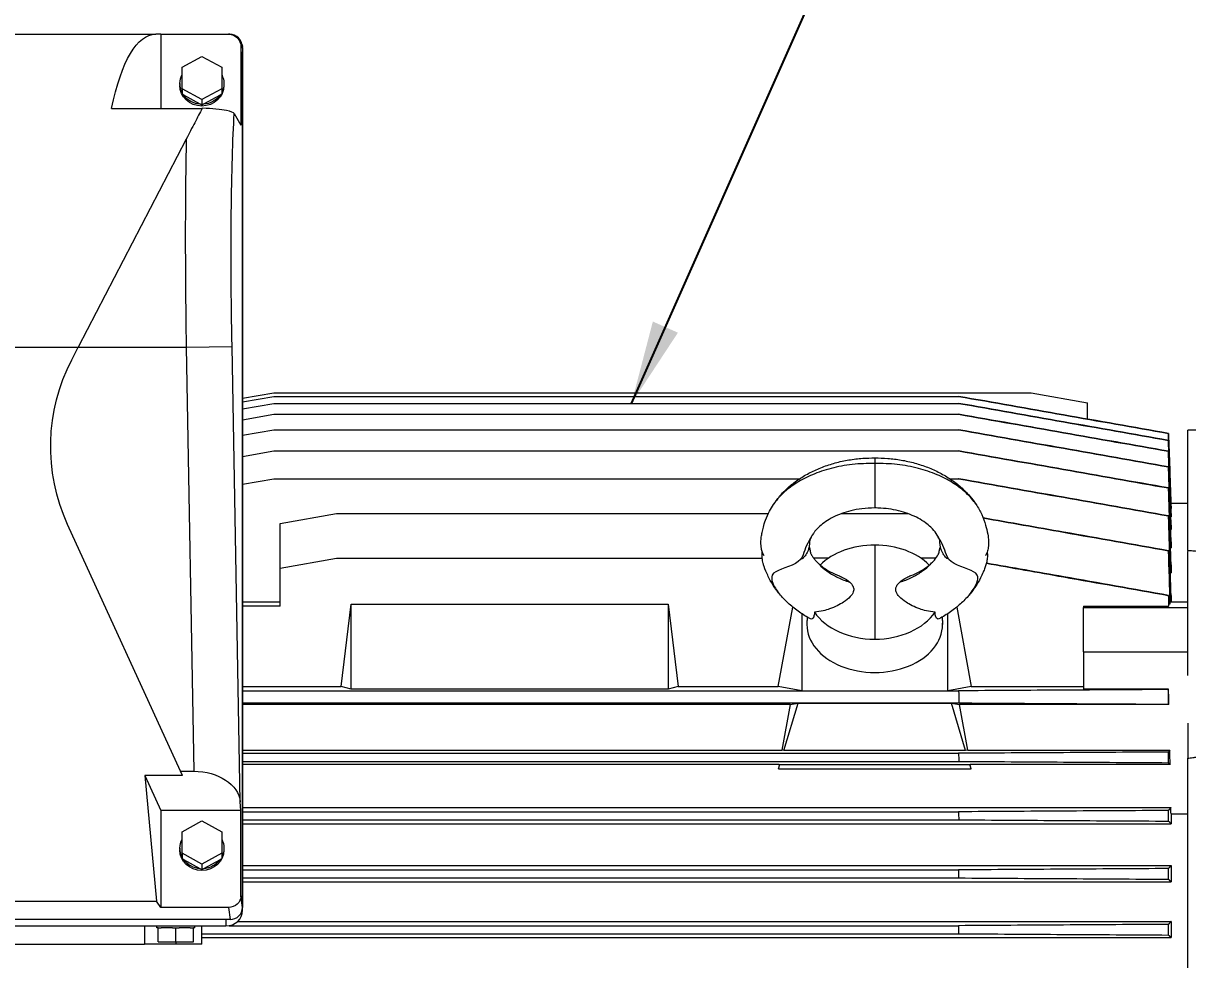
# Model space of a CAD drawing. Header units: millimetres. Extents: x -2122 to 22797, y 3569 to 89276.
# Drawn here: x 11099 to 11657, y 17788 to 18237 of the extents above; entities that cross this region are included whole.
import ezdxf

# ---------------------------------------------------------------- set-up
doc = ezdxf.new("R2010")
doc.units = ezdxf.units.MM
doc.header["$LTSCALE"] = 20
doc.layers.add('IA-DIM', color=7, linetype='Continuous')
doc.layers.add('IA-TEXT', color=2, linetype='Continuous')
doc.layers.add('IA-TRAZ', color=8, linetype='Continuous', lineweight=5)
doc.styles.add('ING-AMB', font='romans.shx', dxfattribs={"width": 0.75, "oblique": 15})
doc.dimstyles.new('ING-AMB 16', dxfattribs={"dimscale": 16, "dimtxt": 3, "dimasz": 2.5, "dimexe": 1, "dimexo": 1, "dimgap": 1, "dimtad": 1, "dimdec": 0, "dimzin": 0, "dimdsep": 46, "dimtxsty": 'ING-AMB', "dimcen": 0.1, "dimclrd": 7, "dimclre": 7, "dimclrt": 2, "dimadec": 0, "dimazin": 0, "dimtfac": 1, "dimtdec": 0, "dimtmove": 0, "dimatfit": 0, "dimfxl": 1.25, "dimtfill": 1, "dimtolj": 1, "dimtzin": 0, "dimarcsym": 1})
doc.dimstyles.new('ING-AMB 20', dxfattribs={"dimscale": 20, "dimtxt": 3, "dimasz": 2.5, "dimexe": 1, "dimexo": 1, "dimgap": 1, "dimtad": 1, "dimdec": 0, "dimzin": 0, "dimdsep": 46, "dimtxsty": 'ING-AMB', "dimcen": 0.1, "dimclrd": 7, "dimclre": 7, "dimclrt": 2, "dimadec": 0, "dimazin": 0, "dimtfac": 1, "dimtdec": 0, "dimtmove": 0, "dimatfit": 0, "dimfxl": 1.25, "dimtolj": 1, "dimtzin": 0, "dimarcsym": 1})

# ---------------------------------------------------------------- blocks, each defined once
blk = doc.blocks.new('*D148')
at = {"layer": 'Defpoints', "color": 0, "transparency": 16777216}
for p in [(11939.02, 18936.98), (8790.96, 17983.38), (11939.02, 17945.02)]:
    blk.add_point(p, dxfattribs=at)
at = {"layer": 'IA-DIM', "color": 7, "lineweight": -2, "transparency": 16777216}
for p, q in [((8790.96, 18003.38), (8790.96, 18956.98)), ((11939.02, 17965.02), (11939.02, 18956.98)), ((8840.96, 18936.98), (11889.02, 18936.98))]:
    blk.add_line(p, q, dxfattribs=at)
at = {"layer": 'IA-DIM', "color": 7, "transparency": 16777216}
for points in [[(8840.96, 18945.31), (8840.96, 18928.65), (8790.96, 18936.98)], [(11889.02, 18945.31), (11889.02, 18928.65), (11939.02, 18936.98)]]:
    blk.add_solid(points, dxfattribs=at)
at = {"layer": 'IA-DIM', "color": 2, "transparency": 16777216, "insert": (10364.99, 18986.98), "char_height": 60, "attachment_point": 5, "style": 'ING-AMB'}
blk.add_mtext('\\A1;3148', dxfattribs=at)
blk = doc.blocks.new('A$C3179e9da')
at = {"color": 0, "linetype": 'Continuous', "lineweight": 0}
for p, q in [((-283.06, -31437.37), (-283.06, -31822.73)), ((-1093.06, -31733.55), (-783.06, -31733.55)), ((-783.06, -31742.31), (-783.06, -31733.55)), ((-768.06, -31733.55), (-783.06, -31733.55)), ((-755.56, -31733.55), (-768.06, -31733.55)), ((-768.06, -31734.65), (-768.06, -31733.55)), ((-755.56, -31733.55), (-755.56, -31742.31)), ((-776.56, -31734.65), (-768.06, -31734.65)), ((-776.56, -31734.65), (-776.56, -31741.35)), ((-768.06, -31734.65), (-768.06, -31741.35)), ((-768.06, -31734.65), (-759.56, -31734.65)), ((-759.56, -31734.65), (-759.56, -31741.35)), ((-755.56, -31736.71), (-291.06, -31736.71)), ((-755.56, -31738.59), (-392.86, -31738.59)), ((-291.06, -31744.43), (-291.06, -31736.71)), ((-1132.06, -31742.31), (-744.06, -31742.31)), ((-776.56, -31741.35), (-777.11, -31741.35)), ((-777.11, -31741.35), (-777.11, -31742.31)), ((-776.56, -31741.35), (-775, -31741.35)), ((-769.62, -31741.35), (-775, -31741.35)), ((-769.62, -31741.35), (-768.06, -31741.35)), ((-768.06, -31741.35), (-766.5, -31741.35)), ((-761.12, -31741.35), (-766.5, -31741.35)), ((-761.12, -31741.35), (-759.56, -31741.35)), ((-759.01, -31741.35), (-759.56, -31741.35)), ((-759.01, -31741.35), (-759.01, -31742.31)), ((-744.06, -31745.48), (-744.06, -31742.31)), ((-742.55, -31742.45), (-392.91, -31742.45)), ((-738.5, -31744.43), (-291.06, -31744.43)), ((-742.06, -31745.48), (-1134.05, -31745.48)), ((-742.82, -31751.15), (-742.06, -31745.48)), ((-736.06, -31749.83), (-736.06, -31753.25)), ((-1098.77, -31754.13), (-777.34, -31754.13)), ((-782.87, -31814.4), (-777.34, -31754.13)), ((-775.31, -31751.15), (-777.34, -31754.13)), ((-742.82, -31751.15), (-775.31, -31751.15)), ((-775.31, -31797.64), (-775.31, -31751.15)), ((-736.07, -31751.11), (-736.83, -31756.78)), ((-736.07, -31752.81), (-736.07, -31751.11)), ((-736.07, -32161.35), (-736.07, -31752.81)), ((-736.06, -31753.25), (-736.06, -32160.9)), ((-736.83, -31756.78), (-736.83, -31797.64)), ((-736.06, -31763.43), (-291.06, -31763.43)), ((-736.06, -31765.33), (-392.85, -31765.33)), ((-291.06, -31771.24), (-291.06, -31763.43)), ((-755.56, -31772.01), (-765.06, -31777.17)), ((-756.34, -31769.77), (-764.28, -31774.08)), ((-755.56, -31769.34), (-756.34, -31769.77)), ((-755.56, -31769.34), (-755.56, -31768.88)), ((-754.78, -31769.77), (-755.56, -31769.34)), ((-755.56, -31772.01), (-755.56, -31769.34)), ((-746.06, -31777.17), (-755.56, -31772.01)), ((-746.84, -31774.08), (-754.78, -31769.77)), ((-736.06, -31769.2), (-392.9, -31769.2)), ((-736.06, -31771.24), (-291.06, -31771.24)), ((-764.28, -31774.08), (-765.06, -31774.5)), ((-765.06, -31777.17), (-765.06, -31774.5)), ((-765.06, -31777.17), (-765.06, -31787.47)), ((-746.06, -31774.5), (-746.84, -31774.08)), ((-746.06, -31777.17), (-746.06, -31774.5)), ((-746.06, -31787.47), (-746.06, -31777.17)), ((-766.11, -31779.65), (-766.11, -31778.8)), ((-745.01, -31779.65), (-745.01, -31778.8)), ((-765.06, -31787.47), (-755.56, -31792.63)), ((-755.56, -31792.63), (-746.06, -31787.47)), ((-736.06, -31791.24), (-291.06, -31791.24)), ((-736.06, -31793.19), (-392.82, -31793.19)), ((-291.06, -31796.14), (-291.06, -31791.24)), ((-782.87, -31814.4), (-775.31, -31797.64)), ((-736.83, -31797.64), (-775.31, -31797.64)), ((-736.83, -31797.64), (-737.2, -31801.85)), ((-736.06, -31797.05), (-392.89, -31797.05)), ((-736.06, -31799.12), (-291.11, -31799.12)), ((-291.06, -31796.14), (-283.06, -31796.14)), ((-737.2, -31801.85), (-741.12, -32020.13)), ((-765.77, -31816.5), (-819.9, -31934.79)), ((-764.81, -31814.4), (-782.87, -31814.4)), ((-764.81, -31814.4), (-765.77, -31816.5)), ((-765.77, -31816.5), (-759.44, -31816.5)), ((-763.09, -32019.74), (-759.44, -31816.5)), ((-478.86, -31819.7), (-736.06, -31819.7)), ((-736.06, -31821.21), (-392.8, -31821.21)), ((-478.86, -31819.7), (-479.24, -31817.61)), ((-479.24, -31817.61), (-386.87, -31817.61)), ((-479.24, -31817.61), (-478.6, -31819.75)), ((-478.86, -31819.7), (-478.6, -31819.75)), ((-478.6, -31819.75), (-387.51, -31819.75)), ((-386.87, -31817.61), (-387.51, -31819.75)), ((-387.51, -31819.75), (-387.26, -31819.7)), ((-386.87, -31817.61), (-387.26, -31819.7)), ((-291.49, -31819.7), (-387.26, -31819.7)), ((-736.06, -31825.07), (-392.87, -31825.07)), ((-736.06, -31826.58), (-477.6, -31826.58)), ((-476.62, -31826.39), (-477.6, -31826.58)), ((-473.6, -31848.45), (-477.6, -31826.58)), ((-389.5, -31826.39), (-476.62, -31826.39)), ((-476.62, -31826.39), (-469.83, -31849.12)), ((-389.5, -31826.39), (-396.29, -31849.12)), ((-388.51, -31826.58), (-392.51, -31848.45)), ((-388.51, -31826.58), (-389.5, -31826.39)), ((-388.51, -31826.58), (-291.62, -31826.58)), ((-473.6, -31848.45), (-736.06, -31848.45)), ((-736.06, -31849.24), (-392.74, -31849.24)), ((-473.6, -31848.45), (-469.83, -31849.12)), ((-469.83, -31849.12), (-396.29, -31849.12)), ((-396.29, -31849.12), (-392.51, -31848.45)), ((-292.07, -31848.45), (-392.51, -31848.45)), ((-736.06, -31855.03), (-468.06, -31855.03)), ((-684.06, -31855.8), (-688.8, -31857.18)), ((-532.06, -31855.8), (-684.06, -31855.8)), ((-684.06, -31855.8), (-684.06, -31896.58)), ((-527.32, -31857.18), (-532.06, -31855.8)), ((-532.06, -31896.58), (-532.06, -31855.8)), ((-468.06, -31855.03), (-479.28, -31857.18)), ((-468.06, -31855.03), (-398.06, -31855.03)), ((-468.06, -31892.02), (-468.06, -31855.03)), ((-386.83, -31857.18), (-398.06, -31855.03)), ((-398.06, -31855.03), (-392.87, -31855.03)), ((-398.06, -31855.03), (-398.06, -31892.02)), ((-292.23, -31855.84), (-333.06, -31855.84)), ((-333.06, -31873.78), (-333.06, -31855.84)), ((-736.06, -31857.18), (-688.8, -31857.18)), ((-688.8, -31857.18), (-684.06, -31896.58)), ((-532.06, -31896.58), (-527.32, -31857.18)), ((-527.32, -31857.18), (-479.28, -31857.18)), ((-479.28, -31857.18), (-472.34, -31895.14)), ((-393.78, -31895.14), (-386.83, -31857.18)), ((-386.83, -31857.18), (-333.06, -31857.18)), ((-283.06, -31862.34), (-283.06, -31921.82)), ((-333.06, -31873.78), (-283.06, -31873.78)), ((-333.06, -31873.78), (-333.06, -31894.99)), ((-433.06, -31924.93), (-433.06, -31879.78)), ((-465.43, -31890.4), (-465.56, -31886.8)), ((-465.44, -31890.41), (-465.55, -31887.4)), ((-400.69, -31890.4), (-400.56, -31886.8)), ((-400.68, -31890.41), (-400.57, -31887.4)), ((-333.06, -31894.99), (-283.06, -31894.99)), ((-333.06, -31895.62), (-333.06, -31894.99)), ((-718.06, -31895.62), (-736.06, -31895.62)), ((-718.06, -31897.6), (-736.06, -31897.6)), ((-718.06, -31895.62), (-718.06, -31913.8)), ((-684.06, -31896.58), (-532.06, -31896.58)), ((-333.06, -31895.62), (-292.23, -31895.62)), ((-291.62, -31896.64), (-292.09, -31896.64)), ((-291.11, -31897.6), (-291.51, -31897.6)), ((-291.06, -31897.71), (-283.06, -31897.71)), ((-291.06, -31900.69), (-291.06, -31897.71)), ((-291.4, -31911.64), (-291.06, -31911.64)), ((-291.06, -31915.42), (-291.06, -31911.64)), ((-718.06, -31913.8), (-691.06, -31918.56)), ((-718.06, -31913.8), (-718.06, -31935.21)), ((-691.06, -31918.56), (-487.01, -31918.56)), ((-455.28, -31918.56), (-462.3, -31918.56)), ((-403.81, -31918.56), (-410.84, -31918.56)), ((-283.06, -31922.24), (-283.06, -31980.05)), ((-291.32, -31923.55), (-291.06, -31923.55)), ((-291.06, -31926.44), (-291.06, -31923.55)), ((-291.25, -31932.32), (-291.06, -31932.32)), ((-291.06, -31934.46), (-291.06, -31932.32)), ((-718.06, -31935.21), (-691.06, -31939.97)), ((-691.06, -31939.97), (-484.12, -31939.97)), ((-448.98, -31939.97), (-417.14, -31939.97)), ((-291.2, -31938.48), (-291.06, -31938.48)), ((-291.06, -31939.96), (-291.06, -31938.48)), ((-291.15, -31942.51), (-291.06, -31942.51)), ((-291.12, -31945.05), (-283.06, -31945.05)), ((-291.06, -31943.39), (-291.06, -31942.51)), ((-736.06, -31954.03), (-721.06, -31956.68)), ((-721.06, -31956.68), (-469.1, -31956.68)), ((-397.02, -31956.68), (-392.89, -31956.68)), ((-736.06, -31967.39), (-721.06, -31970.03)), ((-721.06, -31970.03), (-392.9, -31970.03)), ((-736.06, -31977.52), (-721.06, -31980.16)), ((-721.06, -31980.16), (-392.91, -31980.16)), ((-273.06, -31980.05), (-283.06, -31980.05)), ((-736.06, -31984.98), (-721.06, -31987.62)), ((-736.06, -31990.19), (-721.06, -31992.84)), ((-721.06, -31987.62), (-392.91, -31987.62)), ((-331.06, -31985.28), (-331.06, -31993.14)), ((-736.06, -31993.54), (-721.06, -31996.18)), ((-736.06, -31995.26), (-721.06, -31997.91)), ((-721.06, -31992.84), (-392.91, -31992.84)), ((-358.06, -31997.91), (-331.06, -31993.14)), ((-721.06, -31996.18), (-392.91, -31996.18)), ((-721.06, -31997.91), (-358.06, -31997.91)), ((-817.95, -32013.68), (-814.81, -32019.74)), ((-852.86, -32019.74), (-814.81, -32019.74)), ((-763.06, -32119.52), (-814.81, -32019.74)), ((-814.81, -32019.74), (-763.09, -32019.74)), ((-763.09, -32019.74), (-741.12, -32020.13)), ((-740.05, -32131.71), (-736.83, -32126.18)), ((-736.83, -32163.85), (-736.83, -32126.18)), ((-755.5, -32134.1), (-798.84, -32134.1)), ((-775.31, -32169.74), (-775.31, -32134.1)), ((-755.56, -32135.82), (-755.56, -32135.36)), ((-755.56, -32138.49), (-765.06, -32143.65)), ((-764.28, -32140.56), (-765.06, -32140.98)), ((-765.06, -32143.65), (-765.06, -32140.98)), ((-756.34, -32136.25), (-764.28, -32140.56)), ((-755.56, -32135.82), (-756.34, -32136.25)), ((-754.78, -32136.25), (-755.56, -32135.82)), ((-755.56, -32138.49), (-755.56, -32135.82)), ((-746.06, -32143.65), (-755.56, -32138.49)), ((-746.84, -32140.56), (-754.78, -32136.25)), ((-746.06, -32140.98), (-746.84, -32140.56)), ((-746.06, -32143.65), (-746.06, -32140.98)), ((-766.11, -32146.13), (-766.11, -32145.28)), ((-765.06, -32143.65), (-765.06, -32153.95)), ((-746.06, -32153.95), (-746.06, -32143.65)), ((-745.01, -32146.13), (-745.01, -32145.28)), ((-765.06, -32153.95), (-755.56, -32159.11)), ((-755.56, -32159.11), (-746.06, -32153.95)), ((-736.21, -32163.85), (-736.07, -32163.05)), ((-736.07, -32163.05), (-736.07, -32161.35)), ((-736.83, -32163.85), (-736.21, -32163.85)), ((-736.29, -32164.79), (-736.15, -32163.93)), ((-1098.45, -32169.74), (-777.66, -32169.74)), ((-775.31, -32169.74), (-777.66, -32169.74)), ((-775.31, -32169.74), (-742.73, -32169.74)), ((-742.15, -32169.74), (-742.73, -32169.74))]:
    blk.add_line(p, q, dxfattribs=at)
blk.add_arc((-738.06, -31972.24), 90, 155.4127, 207.4127, dxfattribs=at)
at = {"color": 0, "linetype": 'Continuous', "lineweight": 0, "extrusion": (0, 0, -1)}
for centre, major_axis, ratio, start_param, end_param in [((-744.06, -31749.83), (8, 0), 0.939693, -1.570796, 0), ((-742.08, -31751.13), (6.01, 0.13), 0.939636, -1.547395, 0.020662), ((-744.06, -31753.25), (8, 0), 0.939693, -0.059517, 0), ((-433.06, -31886.8), (-32.5, 0), 0.707107, 0, 3.141593), ((-433.06, -31902.36), (31.92, 0), 0.707107, -2.703738, -1.570796), ((-433.06, -31902.36), (31.92, 0), 0.707107, -1.570796, -0.437855), ((-433.06, -31886.8), (-32.5, 0), 0.707107, -0.026189, 0), ((-433.06, -31886.8), (32.5, 0), 0.707107, 0, 0.026189), ((-433.06, -31902.36), (-31.92, 0), 0.707107, -1.570796, -0.61164), ((-433.06, -31902.36), (-31.92, 0), 0.707107, -2.52994, -1.570796), ((-9776.23, -29297.05), (9484, -2681.41), 0.00002, -0.003967, -0.00345), ((-742.08, -32163.04), (-6.01, 0.09), 0.938952, -3.155199, -2.997419), ((-744.06, -32160.9), (8, 0), 0.939693, 0, 0.059517), ((-742.2, -32163.74), (-3.88, 4.6), 0.99213, -3.99693, -2.444035)]:
    blk.add_ellipse(centre, major_axis=major_axis, ratio=ratio, start_param=start_param, end_param=end_param, dxfattribs=at)
at = {"color": 0, "linetype": 'Continuous', "lineweight": 0}
for centre, major_axis, ratio, start_param, end_param in [((-742.84, -31756.8), (6.01, 0.13), 0.939636, -0.020662, 1.547395), ((-755.56, -31778.8), (-10.55, 0), 0.939693, -1.570796, 0), ((-755.56, -31779.65), (-10.55, 0), 0.939693, -1.497136, -0.597259), ((-755.56, -31778.8), (10.55, 0), 0.939693, 0, 1.570796), ((-755.56, -31779.65), (-10.55, 0), 0.939693, -2.544333, -1.644457), ((-755.56, -31779.65), (-10.55, 0), 0.939693, -0.449938, 0.449938), ((-755.56, -31779.65), (10.55, 0), 0.939693, -0.449938, 0.449938), ((-759.17, -31801.09), (-22, -0.38), 0.699879, -4.736989, -3.215392), ((-734.67, -32020.13), (2.35, 131), 0.049231, 1.571681, 2.590916), ((-763.92, -32019.74), (14.66, 149.96), 0.249553, -3.820984, -3.117194), ((-755.56, -32145.28), (-10.55, 0), 0.939693, -1.570796, 0), ((-755.56, -32145.28), (10.55, 0), 0.939693, 0, 1.570796), ((-755.56, -32146.13), (-10.55, 0), 0.939693, -1.497136, -0.597259), ((-755.56, -32146.13), (-10.55, 0), 0.939693, -2.544333, -1.644457), ((-755.56, -32146.13), (-10.55, 0), 0.939693, -0.449938, 0.449938), ((-755.56, -32146.13), (10.55, 0), 0.939693, -0.449938, 0.449938), ((-742.84, -32163.74), (4.44, -4.12), 0.982206, -0.814674, 0.738221)]:
    blk.add_ellipse(centre, major_axis=major_axis, ratio=ratio, start_param=start_param, end_param=end_param, dxfattribs=at)
for points in [[(-392.91, -31742.45), (-392.89, -31741.16), (-392.88, -31739.87), (-392.86, -31738.59)], [(-292.26, -31737.97), (-292.28, -31739.67), (-292.3, -31741.37), (-292.32, -31743.07)], [(-392.9, -31769.2), (-392.88, -31767.91), (-392.86, -31766.62), (-392.85, -31765.33)], [(-292.25, -31764.71), (-292.28, -31766.41), (-292.3, -31768.11), (-292.32, -31769.82)], [(-392.89, -31797.05), (-392.87, -31795.77), (-392.84, -31794.48), (-392.82, -31793.19)], [(-292.25, -31792.57), (-292.27, -31794.27), (-292.3, -31795.97), (-292.33, -31797.67)], [(-291.06, -31796.14), (-291.08, -31797.13), (-291.09, -31798.12), (-291.11, -31799.12)], [(-392.87, -31825.07), (-392.85, -31823.78), (-392.82, -31822.49), (-392.8, -31821.21)], [(-292.24, -31820.59), (-292.27, -31822.28), (-292.3, -31823.98), (-292.34, -31825.69)], [(-292.24, -31820.59), (-291.99, -31820.29), (-291.74, -31820), (-291.49, -31819.7)], [(-291.49, -31819.7), (-291.53, -31821.99), (-291.58, -31824.29), (-291.62, -31826.58)], [(-291.62, -31826.58), (-291.86, -31826.28), (-292.1, -31825.99), (-292.34, -31825.69)], [(-392.87, -31855.03), (-392.82, -31853.1), (-392.78, -31851.17), (-392.74, -31849.24)], [(-292.07, -31848.45), (-292.12, -31850.91), (-292.18, -31853.37), (-292.23, -31855.84)], [(-292.21, -31848.62), (-292.16, -31848.56), (-292.12, -31848.51), (-292.07, -31848.45)], [(-292.23, -31855.84), (-292.28, -31855.78), (-292.32, -31855.72), (-292.36, -31855.66)], [(-292.36, -31900.76), (-292.32, -31899.05), (-292.28, -31897.33), (-292.23, -31895.62)], [(-292.34, -31922.18), (-292.1, -31913.67), (-291.86, -31905.16), (-291.62, -31896.64)], [(-291.49, -31896.88), (-291.74, -31905.32), (-291.99, -31913.77), (-292.24, -31922.21)], [(-292.23, -31895.62), (-292.18, -31895.71), (-292.12, -31895.79), (-292.07, -31895.88)], [(-292.07, -31895.88), (-292.12, -31897.52), (-292.16, -31899.16), (-292.21, -31900.79)], [(-291.62, -31896.64), (-291.58, -31896.72), (-291.53, -31896.8), (-291.49, -31896.88)], [(-291.11, -31897.6), (-291.09, -31897.64), (-291.08, -31897.67), (-291.06, -31897.71)], [(-292.34, -31922.18), (-292.3, -31922.19), (-292.27, -31922.2), (-292.24, -31922.21)], [(-283.06, -31922.24), (-283.06, -31922.17), (-283.06, -31922.1), (-283.06, -31922.03)], [(-291.06, -31934.46), (-291.46, -31946.26), (-291.86, -31958.07), (-292.27, -31969.88)], [(-292.33, -31938.9), (-292.3, -31938.91), (-292.27, -31938.91), (-292.25, -31938.92)], [(-291.06, -31939.96), (-291.46, -31951.67), (-291.87, -31963.38), (-292.27, -31975.1)], [(-292.3, -31978.44), (-291.89, -31966.46), (-291.47, -31954.49), (-291.06, -31942.51)], [(-291.06, -31943.39), (-291.47, -31955.07), (-291.87, -31966.76), (-292.28, -31978.44)], [(-292.28, -31978.44), (-291.89, -31967.31), (-291.5, -31956.18), (-291.12, -31945.05)], [(-392.82, -31956.68), (-392.84, -31956.68), (-392.87, -31956.68), (-392.89, -31956.68)], [(-292.32, -31952.26), (-292.3, -31952.27), (-292.28, -31952.28), (-292.25, -31952.28)], [(-292.32, -31962.4), (-292.3, -31962.4), (-292.28, -31962.41), (-292.26, -31962.41)], [(-433.06, -31966.68), (-433.06, -31966.68), (-433.06, -31965.81), (-433.06, -31964.03)], [(-392.85, -31970.03), (-392.86, -31970.03), (-392.88, -31970.03), (-392.9, -31970.03)], [(-292.31, -31969.87), (-292.3, -31969.87), (-292.28, -31969.88), (-292.27, -31969.88)], [(-292.31, -31975.09), (-292.29, -31975.09), (-292.28, -31975.09), (-292.27, -31975.1)], [(-392.87, -31980.16), (-392.88, -31980.16), (-392.89, -31980.16), (-392.91, -31980.16)], [(-392.88, -31987.62), (-392.89, -31987.62), (-392.9, -31987.62), (-392.91, -31987.62)], [(-392.89, -31992.84), (-392.9, -31992.84), (-392.91, -31992.84), (-392.91, -31992.84)], [(-392.9, -31996.18), (-392.9, -31996.18), (-392.91, -31996.18), (-392.91, -31996.18)]]:
    blk.add_open_spline(points, degree=3, dxfattribs=at)
for points, knots in [([(-392.86, -31738.59), (-376.1, -31738.48), (-359.33, -31738.38), (-325.8, -31738.17), (-309.03, -31738.07), (-292.26, -31737.97)], [0.000006, 0.000006, 0.000006, 0.000006, 5.107832, 5.107832, 10.21571, 10.21571, 10.21571, 10.21571]), ([(-292.32, -31743.07), (-309.08, -31742.97), (-325.85, -31742.86), (-359.38, -31742.66), (-376.14, -31742.55), (-392.91, -31742.45)], [0, 0, 0, 0, 5.107404, 5.107404, 10.214808, 10.214808, 10.214808, 10.214808]), ([(-392.85, -31765.33), (-376.08, -31765.23), (-359.32, -31765.13), (-325.79, -31764.92), (-309.02, -31764.82), (-292.25, -31764.71)], [0.000006, 0.000006, 0.000006, 0.000006, 5.10734, 5.10734, 10.214723, 10.214723, 10.214723, 10.214723]), ([(-292.32, -31769.82), (-309.09, -31769.71), (-325.85, -31769.61), (-359.37, -31769.4), (-376.14, -31769.3), (-392.9, -31769.2)], [0, 0, 0, 0, 5.106769, 5.106769, 10.213538, 10.213538, 10.213538, 10.213538]), ([(-392.82, -31793.19), (-376.06, -31793.09), (-359.3, -31792.98), (-325.77, -31792.78), (-309.01, -31792.67), (-292.25, -31792.57)], [0.000005, 0.000005, 0.000005, 0.000005, 5.106654, 5.106654, 10.213348, 10.213348, 10.213348, 10.213348]), ([(-292.33, -31797.67), (-309.09, -31797.57), (-325.85, -31797.47), (-359.37, -31797.26), (-376.13, -31797.16), (-392.89, -31797.05)], [0, 0, 0, 0, 5.105932, 5.105932, 10.211863, 10.211863, 10.211863, 10.211863]), ([(-392.8, -31821.21), (-376.04, -31821.1), (-359.28, -31821), (-325.76, -31820.79), (-309, -31820.69), (-292.24, -31820.59)], [0.000005, 0.000005, 0.000005, 0.000005, 5.105751, 5.105751, 10.211537, 10.211537, 10.211537, 10.211537]), ([(-283.06, -31839.45), (-283.06, -31839.27), (-283.06, -31839.09), (-283.06, -31838.74), (-283.06, -31838.56), (-283.06, -31838.03), (-283.06, -31837.67), (-283.06, -31836.6), (-283.06, -31835.87), (-283.06, -31833.7), (-283.06, -31832.24), (-283.06, -31829.37), (-283.06, -31827.96), (-283.06, -31825.24), (-283.06, -31823.94), (-283.06, -31822.73)], [0, 0, 0, 0, 0.054706, 0.054706, 0.109384, 0.109384, 0.218651, 0.218651, 0.436809, 0.436809, 0.871848, 0.871848, 1.308188, 1.308188, 1.744626, 1.744626, 1.744626, 1.744626]), ([(-283.06, -31822.73), (-282.24, -31822.83), (-281.42, -31822.94), (-280.6, -31823.05), (-280.55, -31823.05), (-280.49, -31823.06), (-280.44, -31823.07), (-280.39, -31823.07), (-280.34, -31823.08), (-280.28, -31823.09), (-280.18, -31823.1), (-280.07, -31823.11), (-279.97, -31823.13), (-279.76, -31823.16), (-279.55, -31823.18), (-279.34, -31823.21), (-278.92, -31823.27), (-278.5, -31823.32), (-278.08, -31823.38), (-278.07, -31823.38), (-278.06, -31823.38), (-278.05, -31823.39), (-276.39, -31823.61), (-274.72, -31823.85), (-273.06, -31824.11)], [0, 0, 0, 0, 0.00248843, 0.00248843, 0.00248843, 0.00264776, 0.00264776, 0.00264776, 0.00280708, 0.00280708, 0.00280708, 0.00312574, 0.00312574, 0.00312574, 0.00376304, 0.00376304, 0.00376304, 0.00503764, 0.00503764, 0.00503764, 0.00506794, 0.00506794, 0.00506794, 0.01013587, 0.01013587, 0.01013587, 0.01013587]), ([(-292.34, -31825.69), (-309.09, -31825.59), (-325.85, -31825.48), (-359.36, -31825.28), (-376.11, -31825.17), (-392.87, -31825.07)], [0, 0, 0, 0, 5.10487, 5.10487, 10.20974, 10.20974, 10.20974, 10.20974]), ([(-392.74, -31849.24), (-375.98, -31849.14), (-359.23, -31849.03), (-325.72, -31848.83), (-308.96, -31848.72), (-292.21, -31848.62)], [0.000009, 0.000009, 0.000009, 0.000009, 5.104429, 5.104429, 10.208927, 10.208927, 10.208927, 10.208927]), ([(-292.21, -31848.62), (-292.24, -31849.79), (-292.26, -31850.96), (-292.31, -31853.31), (-292.34, -31854.48), (-292.36, -31855.66)], [-0.7037957, -0.7037957, -0.7037957, -0.7037957, -0.3526809, -0.3526809, 0, 0, 0, 0]), ([(-292.36, -31855.66), (-309.12, -31855.55), (-325.87, -31855.45), (-359.37, -31855.24), (-376.12, -31855.14), (-392.87, -31855.03)], [0, 0, 0, 0, 5.10353, 5.10353, 10.20706, 10.20706, 10.20706, 10.20706]), ([(-463.79, -31889.49), (-465.65, -31890.49), (-467.45, -31891.57), (-470.87, -31893.94), (-472.5, -31895.22), (-475.54, -31897.94), (-476.96, -31899.38), (-478.27, -31900.9)], [0, 0, 0, 0, 6.695209, 6.695209, 13.445368, 13.445368, 20.148098, 20.148098, 20.148098, 20.148098]), ([(-461.97, -31892.78), (-462.01, -31891.87), (-462.13, -31891.09), (-462.52, -31889.97), (-462.77, -31889.62), (-463.3, -31889.35), (-463.55, -31889.36), (-463.79, -31889.49)], [-1.482532, -1.482532, -1.482532, -1.482532, -1.093577, -1.093577, -0.740208, -0.740208, -0.451858, -0.451858, -0.451858, -0.451858]), ([(-402.33, -31889.49), (-402.57, -31889.37), (-402.82, -31889.35), (-403.34, -31889.62), (-403.59, -31889.96), (-403.99, -31891.08), (-404.11, -31891.87), (-404.15, -31892.78)], [-1.030013, -1.030013, -1.030013, -1.030013, -0.74334, -0.74334, -0.389487, -0.389487, -0.000001, -0.000001, -0.000001, -0.000001]), ([(-387.85, -31900.9), (-389.12, -31899.42), (-390.5, -31898.02), (-393.47, -31895.34), (-395.07, -31894.08), (-398.52, -31891.67), (-400.39, -31890.53), (-402.33, -31889.49)], [0, 0, 0, 0, 6.517701, 6.517701, 13.172967, 13.172967, 20.148082, 20.148082, 20.148082, 20.148082]), ([(-445.02, -31907.11), (-444.57, -31906.69), (-444.17, -31906.24), (-443.56, -31905.32), (-443.34, -31904.86), (-443.09, -31903.74), (-443.13, -31903.11), (-443.64, -31901.62), (-444.2, -31900.86), (-445.67, -31899.26), (-446.83, -31898.34), (-449.81, -31896.37), (-452.08, -31895.2), (-456.41, -31893.71), (-458.97, -31892.98), (-461.97, -31892.78)], [-5.081831, -5.081831, -5.081831, -5.081831, -4.692062, -4.692062, -4.332552, -4.332552, -3.872471, -3.872471, -3.253, -3.253, -2.298679, -2.298679, -0.906408, -0.906408, -0.000001, -0.000001, -0.000001, -0.000001]), ([(-404.15, -31892.78), (-407.15, -31892.98), (-409.71, -31893.71), (-414.05, -31895.2), (-416.31, -31896.37), (-419.29, -31898.34), (-420.45, -31899.26), (-421.92, -31900.86), (-422.48, -31901.63), (-422.98, -31903.11), (-423.03, -31903.74), (-422.77, -31904.86), (-422.56, -31905.32), (-421.95, -31906.24), (-421.54, -31906.69), (-421.09, -31907.11)], [-3.002203, -3.002203, -3.002203, -3.002203, -2.466521, -2.466521, -1.643436, -1.643436, -1.079952, -1.079952, -0.714099, -0.714099, -0.442328, -0.442328, -0.230091, -0.230091, 0, 0, 0, 0]), ([(-478.27, -31900.9), (-479.53, -31902.37), (-480.69, -31903.93), (-482.73, -31907.15), (-483.61, -31908.82), (-484.97, -31911.77), (-485.54, -31913.06), (-486.24, -31915.1), (-486.4, -31915.61), (-486.65, -31916.55), (-486.75, -31916.97), (-486.97, -31918.12), (-487.06, -31918.85), (-487.09, -31920.2), (-487.05, -31920.84), (-486.95, -31921.53), (-486.94, -31921.6), (-486.93, -31921.66)], [0, 0, 0, 0, 6.460145, 6.460145, 12.812896, 12.812896, 18.155913, 18.155913, 19.83354, 19.83354, 21.135358, 21.135358, 23.318217, 23.318217, 25.356079, 25.356079, 25.562731, 25.562731, 25.562731, 25.562731]), ([(-462.47, -31930.49), (-463.26, -31929.31), (-464.72, -31926.75), (-466.79, -31922.75), (-468.16, -31915.66), (-481.29, -31913.08), (-483.11, -31909), (-480.98, -31904.37), (-479.02, -31901.78), (-478.27, -31900.9)], [0.167991, 0.167991, 0.167991, 0.167991, 0.1895917, 0.2124347, 0.2337375, 0.2806189, 0.3077764, 0.3335005, 0.3469781, 0.3469781, 0.3469781, 0.3469781]), ([(-387.85, -31900.9), (-387.1, -31901.78), (-385.14, -31904.37), (-383.01, -31909), (-384.82, -31913.08), (-397.95, -31915.66), (-399.33, -31922.75), (-401.4, -31926.75), (-402.86, -31929.31), (-403.64, -31930.49)], [0.6530219, 0.6530219, 0.6530219, 0.6530219, 0.6664995, 0.6922236, 0.7193811, 0.7662625, 0.7875653, 0.8104083, 0.832009, 0.832009, 0.832009, 0.832009]), ([(-379.19, -31921.66), (-379.06, -31920.87), (-379.01, -31920.07), (-379.08, -31918.82), (-379.12, -31918.38), (-379.29, -31917.27), (-379.45, -31916.58), (-379.81, -31915.27), (-380.03, -31914.64), (-380.52, -31913.28), (-380.82, -31912.57), (-381.5, -31910.98), (-381.91, -31910.08), (-383.06, -31907.77), (-383.84, -31906.4), (-385.66, -31903.62), (-386.71, -31902.23), (-387.85, -31900.9)], [39.831607, 39.831607, 39.831607, 39.831607, 42.393326, 42.393326, 43.70278, 43.70278, 45.776959, 45.776959, 47.899849, 47.899849, 50.617024, 50.617024, 54.253939, 54.253939, 59.590866, 59.590866, 65.403886, 65.403886, 65.403886, 65.403886]), ([(-379.56, -31916.2), (-367.24, -31914.02), (-354.93, -31911.84), (-325.87, -31906.69), (-309.12, -31903.73), (-292.36, -31900.76)], [1.351771, 1.351771, 1.351771, 1.351771, 5.103374, 5.103374, 10.206878, 10.206878, 10.206878, 10.206878]), ([(-292.21, -31900.79), (-308.96, -31903.75), (-325.72, -31906.71), (-354.83, -31911.86), (-367.19, -31914.05), (-379.55, -31916.23)], [0, 0, 0, 0, 5.104511, 5.104511, 8.869558, 8.869558, 8.869558, 8.869558]), ([(-292.36, -31900.76), (-292.34, -31900.77), (-292.31, -31900.77), (-292.26, -31900.78), (-292.24, -31900.79), (-292.21, -31900.79)], [-0.7037968, -0.7037968, -0.7037968, -0.7037968, -0.3511148, -0.3511148, 0, 0, 0, 0]), ([(-461.63, -31917.73), (-461.04, -31917.02), (-459.3, -31915.12), (-455.98, -31912.32), (-451.33, -31909.48), (-447.49, -31907.88), (-445.29, -31907.19), (-445.02, -31907.11)], [0.34796465, 0.34796465, 0.34796465, 0.34796465, 0.36171525, 0.38638477, 0.4128562, 0.44090025, 0.44481755, 0.44481755, 0.44481755, 0.44481755]), ([(-461.63, -31917.73), (-460.94, -31916.91), (-460.14, -31916.1), (-458.28, -31914.55), (-457.25, -31913.82), (-455.06, -31912.45), (-453.89, -31911.82), (-451.92, -31910.9), (-451.18, -31910.58), (-450.41, -31910.28)], [0, 0, 0, 0, 5.501667, 5.501667, 10.55703, 10.55703, 15.379883, 15.379883, 18.164689, 18.164689, 18.164689, 18.164689]), ([(-450.41, -31910.28), (-449.73, -31910.02), (-449.07, -31909.72), (-447.17, -31908.76), (-445.97, -31907.98), (-445.02, -31907.11)], [-0.7269642, -0.7269642, -0.7269642, -0.7269642, -0.4854576, -0.4854576, 0, 0, 0, 0]), ([(-421.09, -31907.11), (-420.82, -31907.19), (-418.63, -31907.88), (-414.79, -31909.48), (-410.13, -31912.32), (-406.82, -31915.12), (-405.08, -31917.02), (-404.48, -31917.73)], [0.55518245, 0.55518245, 0.55518245, 0.55518245, 0.55909975, 0.5871438, 0.61361523, 0.63828475, 0.65203535, 0.65203535, 0.65203535, 0.65203535]), ([(-421.09, -31907.11), (-420.15, -31907.98), (-418.94, -31908.76), (-417.05, -31909.72), (-416.39, -31910.02), (-415.71, -31910.28)], [-1.9641322, -1.9641322, -1.9641322, -1.9641322, -1.4747866, -1.4747866, -1.2309978, -1.2309978, -1.2309978, -1.2309978]), ([(-415.71, -31910.28), (-414.33, -31910.82), (-413.02, -31911.42), (-410.59, -31912.72), (-409.46, -31913.42), (-407.44, -31914.86), (-406.55, -31915.6), (-405.32, -31916.78), (-404.88, -31917.26), (-404.48, -31917.73)], [0, 0, 0, 0, 4.992382, 4.992382, 10.029745, 10.029745, 14.983421, 14.983421, 18.164971, 18.164971, 18.164971, 18.164971]), ([(-464.54, -31924.08), (-464.43, -31923.79), (-464.33, -31923.48), (-464.17, -31922.88), (-464.1, -31922.58), (-464.02, -31922.16), (-463.99, -31922.04), (-463.95, -31921.79), (-463.92, -31921.65), (-463.89, -31921.45), (-463.88, -31921.38), (-463.85, -31921.24), (-463.84, -31921.18), (-463.82, -31921.07), (-463.81, -31921.04), (-463.8, -31920.98), (-463.8, -31921.01), (-463.8, -31920.99), (-463.77, -31920.92), (-463.64, -31920.62), (-463.49, -31920.35), (-463.08, -31919.65), (-462.78, -31919.21), (-462.2, -31918.42), (-461.93, -31918.07), (-461.63, -31917.73)], [49.878187, 49.878187, 49.878187, 49.878187, 50.895446, 50.895446, 51.795861, 51.795861, 52.180571, 52.180571, 52.649337, 52.649337, 53.051837, 53.051837, 53.534783, 53.534783, 54.242304, 54.242304, 55.451804, 55.451804, 57.149233, 57.149233, 59.562266, 59.562266, 62.410932, 62.410932, 64.752945, 64.752945, 64.752945, 64.752945]), ([(-404.48, -31917.73), (-403.71, -31918.64), (-402.99, -31919.69), (-402.36, -31920.85), (-402.33, -31920.95), (-402.31, -31921.01), (-402.31, -31921.03), (-402.29, -31921.13), (-402.27, -31921.2), (-402.24, -31921.39), (-402.23, -31921.47), (-402.19, -31921.67), (-402.17, -31921.8), (-402.12, -31922.07), (-402.09, -31922.2), (-402.03, -31922.49), (-402, -31922.64), (-401.91, -31923.01), (-401.85, -31923.23), (-401.73, -31923.66), (-401.65, -31923.87), (-401.58, -31924.08)], [0, 0, 0, 0, 6.152428, 6.152428, 10.186981, 10.186981, 10.921935, 10.921935, 11.686127, 11.686127, 12.07423, 12.07423, 12.55688, 12.55688, 12.959182, 12.959182, 13.433267, 13.433267, 14.113667, 14.113667, 14.838104, 14.838104, 14.838104, 14.838104]), ([(-486.14, -31919.88), (-486.14, -31919.88), (-486.15, -31919.88), (-486.15, -31919.89), (-486.16, -31919.9), (-486.18, -31919.94), (-486.18, -31919.96), (-486.21, -31920.01), (-486.23, -31920.05), (-486.3, -31920.18), (-486.35, -31920.28), (-486.44, -31920.48), (-486.49, -31920.58), (-486.64, -31920.92), (-486.75, -31921.16), (-487.06, -31922.01), (-487.24, -31922.62), (-487.56, -31924.24), (-487.64, -31925.29), (-487.61, -31927.12), (-487.54, -31927.91), (-487.33, -31929.48), (-487.19, -31930.25), (-486.86, -31931.84), (-486.67, -31932.65), (-486.17, -31934.6), (-485.83, -31935.71), (-484.89, -31938.32), (-484.24, -31939.8), (-482.92, -31942.3), (-482.29, -31943.35), (-481.61, -31944.38)], [36.300335, 36.300335, 36.300335, 36.300335, 36.378933, 36.378933, 36.542869, 36.542869, 36.623995, 36.623995, 36.788528, 36.788528, 37.117497, 37.117497, 37.440711, 37.440711, 38.24096, 38.24096, 40.190212, 40.190212, 43.256601, 43.256601, 45.719632, 45.719632, 48.399511, 48.399511, 51.599006, 51.599006, 55.699558, 55.699558, 61.175531, 61.175531, 65.407916, 65.407916, 65.407916, 65.407916]), ([(-462.47, -31930.49), (-462.76, -31930.05), (-463.04, -31929.59), (-463.57, -31928.6), (-463.86, -31927.99), (-464.16, -31927.3), (-464.22, -31927.11), (-464.26, -31926.95), (-464.25, -31927.04), (-464.25, -31926.98), (-464.26, -31926.95), (-464.26, -31926.86), (-464.27, -31926.81), (-464.27, -31926.7), (-464.27, -31926.65), (-464.28, -31926.49), (-464.29, -31926.37), (-464.3, -31926.11), (-464.31, -31925.98), (-464.33, -31925.68), (-464.34, -31925.51), (-464.38, -31925.1), (-464.41, -31924.87), (-464.5, -31924.28), (-464.57, -31923.93), (-464.79, -31923.02), (-464.97, -31922.48), (-465.53, -31921.2), (-465.96, -31920.47), (-466.77, -31919.39), (-467.09, -31919.03), (-467.49, -31918.61), (-467.54, -31918.56), (-467.62, -31918.48), (-467.65, -31918.45), (-467.69, -31918.4), (-467.71, -31918.39), (-467.73, -31918.36), (-467.74, -31918.35), (-467.75, -31918.34), (-467.76, -31918.33), (-467.77, -31918.32), (-467.78, -31918.32), (-467.78, -31918.31), (-467.78, -31918.31), (-467.78, -31918.31), (-467.78, -31918.31), (-467.78, -31918.31)], [0, 0, 0, 0, 2.906623, 2.906623, 5.876298, 5.876298, 8.363682, 8.363682, 10.780291, 10.780291, 11.328025, 11.328025, 11.708832, 11.708832, 11.975171, 11.975171, 12.42589, 12.42589, 12.850852, 12.850852, 13.357618, 13.357618, 14.068054, 14.068054, 15.184116, 15.184116, 17.082885, 17.082885, 19.901066, 19.901066, 21.42506, 21.42506, 21.64612, 21.64612, 21.769085, 21.769085, 21.842102, 21.842102, 21.878567, 21.878567, 21.915179, 21.915179, 21.951928, 21.951928, 21.988605, 21.988605, 22.001256, 22.001256, 22.001256, 22.001256]), ([(-398.33, -31918.31), (-398.33, -31918.31), (-398.33, -31918.31), (-398.33, -31918.31), (-398.33, -31918.31), (-398.34, -31918.32), (-398.34, -31918.32), (-398.36, -31918.33), (-398.36, -31918.34), (-398.39, -31918.36), (-398.4, -31918.38), (-398.49, -31918.47), (-398.57, -31918.55), (-398.71, -31918.69), (-398.78, -31918.77), (-399.05, -31919.06), (-399.24, -31919.28), (-399.82, -31920), (-400.17, -31920.51), (-400.89, -31921.8), (-401.22, -31922.61), (-401.55, -31923.91), (-401.64, -31924.34), (-401.74, -31925.1), (-401.77, -31925.41), (-401.8, -31925.87), (-401.81, -31926.01), (-401.82, -31926.23), (-401.83, -31926.31), (-401.84, -31926.51), (-401.84, -31926.61), (-401.85, -31926.78), (-401.85, -31926.84), (-401.86, -31926.94), (-401.86, -31926.97), (-401.86, -31926.98)], [42.714778, 42.714778, 42.714778, 42.714778, 42.721695, 42.721695, 42.760362, 42.760362, 42.799206, 42.799206, 42.837961, 42.837961, 42.916069, 42.916069, 43.231872, 43.231872, 43.539075, 43.539075, 44.451847, 44.451847, 46.475747, 46.475747, 49.418045, 49.418045, 50.8106, 50.8106, 51.736025, 51.736025, 52.185937, 52.185937, 52.458554, 52.458554, 52.910012, 52.910012, 53.334898, 53.334898, 53.828494, 53.828494, 53.828494, 53.828494]), ([(-384.51, -31944.38), (-383.48, -31942.82), (-382.56, -31941.2), (-381.02, -31937.85), (-380.4, -31936.11), (-379.51, -31932.99), (-379.19, -31931.65), (-378.72, -31929.07), (-378.55, -31927.89), (-378.47, -31925.71), (-378.51, -31924.71), (-378.78, -31923.02), (-378.96, -31922.28), (-379.3, -31921.34), (-379.4, -31921.1), (-379.57, -31920.69), (-379.65, -31920.52), (-379.77, -31920.28), (-379.8, -31920.21), (-379.86, -31920.1), (-379.88, -31920.05), (-379.91, -31919.99), (-379.92, -31919.98), (-379.94, -31919.95), (-379.95, -31919.93), (-379.96, -31919.9), (-379.97, -31919.89), (-379.97, -31919.88), (-379.97, -31919.88), (-379.97, -31919.88)], [0, 0, 0, 0, 6.407665, 6.407665, 12.645796, 12.645796, 18.021386, 18.021386, 21.772953, 21.772953, 24.67199, 24.67199, 26.97453, 26.97453, 27.738837, 27.738837, 28.313409, 28.313409, 28.5404, 28.5404, 28.708018, 28.708018, 28.788382, 28.788382, 28.868834, 28.868834, 29.031964, 29.031964, 29.093436, 29.093436, 29.093436, 29.093436]), ([(-381.09, -31937.89), (-368.26, -31935.61), (-355.43, -31933.34), (-325.85, -31928.11), (-309.09, -31925.15), (-292.34, -31922.18)], [1.196741, 1.196741, 1.196741, 1.196741, 5.104776, 5.104776, 10.209631, 10.209631, 10.209631, 10.209631]), ([(-292.24, -31922.21), (-309, -31925.17), (-325.76, -31928.13), (-355.38, -31933.36), (-368.23, -31935.63), (-381.09, -31937.9)], [0, 0, 0, 0, 5.105793, 5.105793, 9.023077, 9.023077, 9.023077, 9.023077]), ([(-273.06, -31921.33), (-274.72, -31921.5), (-276.39, -31921.65), (-278.05, -31921.81), (-278.06, -31921.81), (-278.07, -31921.81), (-278.08, -31921.81), (-278.5, -31921.85), (-278.92, -31921.88), (-279.34, -31921.92), (-279.55, -31921.94), (-279.76, -31921.96), (-279.97, -31921.98), (-280.07, -31921.99), (-280.18, -31921.99), (-280.28, -31922), (-280.34, -31922.01), (-280.39, -31922.01), (-280.44, -31922.02), (-280.49, -31922.02), (-280.55, -31922.03), (-280.6, -31922.03), (-281.42, -31922.1), (-282.24, -31922.17), (-283.06, -31922.24)], [0, 0, 0, 0, 0.00506794, 0.00506794, 0.00506794, 0.00509823, 0.00509823, 0.00509823, 0.00637283, 0.00637283, 0.00637283, 0.00701014, 0.00701014, 0.00701014, 0.00732879, 0.00732879, 0.00732879, 0.00748812, 0.00748812, 0.00748812, 0.00764744, 0.00764744, 0.00764744, 0.01013587, 0.01013587, 0.01013587, 0.01013587]), ([(-401.86, -31926.97), (-401.86, -31926.97), (-401.86, -31926.98), (-401.87, -31927.02), (-401.89, -31927.09), (-401.97, -31927.32), (-402.02, -31927.46), (-402.23, -31927.92), (-402.43, -31928.34), (-402.83, -31929.12), (-403.04, -31929.51), (-403.38, -31930.09), (-403.51, -31930.29), (-403.64, -31930.49)], [55.094298, 55.094298, 55.094298, 55.094298, 55.801804, 55.801804, 57.515488, 57.515488, 58.903553, 58.903553, 61.079824, 61.079824, 63.399539, 63.399539, 64.72139, 64.72139, 64.72139, 64.72139]), ([(-433.06, -31942.68), (-435.13, -31942.68), (-437.22, -31942.56), (-441.04, -31942.07), (-442.79, -31941.75), (-445.99, -31940.97), (-447.46, -31940.52), (-450.31, -31939.49), (-451.7, -31938.89), (-454.27, -31937.6), (-455.46, -31936.9), (-457.62, -31935.44), (-458.59, -31934.68), (-460.34, -31933.1), (-461.11, -31932.29), (-462, -31931.17), (-462.24, -31930.84), (-462.47, -31930.49)], [0, 0, 0, 0, 6.22778, 6.22778, 11.626344, 11.626344, 16.457655, 16.457655, 21.455287, 21.455287, 26.382584, 26.382584, 31.244814, 31.244814, 36.228346, 36.228346, 38.536115, 38.536115, 38.536115, 38.536115]), ([(-403.64, -31930.49), (-404.28, -31931.44), (-405.11, -31932.43), (-406.95, -31934.19), (-407.84, -31934.92), (-409.83, -31936.37), (-410.97, -31937.09), (-413.41, -31938.42), (-414.73, -31939.03), (-417.5, -31940.13), (-418.96, -31940.62), (-422, -31941.45), (-423.6, -31941.8), (-426.81, -31942.32), (-428.44, -31942.5), (-431.06, -31942.65), (-432.06, -31942.68), (-433.06, -31942.68)], [0, 0, 0, 0, 6.358264, 6.358264, 10.948153, 10.948153, 15.854521, 15.854521, 20.740744, 20.740744, 25.645512, 25.645512, 30.639906, 30.639906, 35.540065, 35.540065, 38.531464, 38.531464, 38.531464, 38.531464]), ([(-392.89, -31956.68), (-376.13, -31953.71), (-359.37, -31950.75), (-325.85, -31944.83), (-309.09, -31941.86), (-292.33, -31938.9)], [0.00001, 0.00001, 0.00001, 0.00001, 5.105834, 5.105834, 10.211749, 10.211749, 10.211749, 10.211749]), ([(-292.25, -31938.92), (-309.01, -31941.88), (-325.77, -31944.84), (-359.3, -31950.76), (-376.06, -31953.72), (-392.82, -31956.68)], [0, 0, 0, 0, 5.106701, 5.106701, 10.213402, 10.213402, 10.213402, 10.213402]), ([(-433.06, -31964.03), (-436.67, -31964.03), (-443.84, -31963.8), (-453.96, -31961.86), (-462.93, -31958.84), (-470.4, -31955), (-476.65, -31950.4), (-480, -31946.74), (-481.46, -31944.61), (-481.61, -31944.38)], [0, 0, 0, 0, 0.0292678, 0.0579911, 0.0856446, 0.1118316, 0.1363053, 0.1643279, 0.16777, 0.16777, 0.16777, 0.16777]), ([(-481.61, -31944.38), (-480.58, -31945.93), (-479.44, -31947.42), (-476.92, -31950.27), (-475.54, -31951.63), (-472.58, -31954.2), (-470.99, -31955.41), (-467.63, -31957.67), (-465.84, -31958.72), (-462.12, -31960.63), (-460.17, -31961.5), (-456.16, -31963.04), (-454.08, -31963.71), (-449.84, -31964.86), (-447.67, -31965.34), (-443.29, -31966.07), (-441.06, -31966.33), (-436.91, -31966.62), (-434.99, -31966.68), (-433.06, -31966.68)], [0, 0, 0, 0, 6.42482, 6.42482, 12.958572, 12.958572, 19.56049, 19.56049, 26.264489, 26.264489, 33.001004, 33.001004, 39.76965, 39.76965, 46.530494, 46.530494, 53.276975, 53.276975, 59.057292, 59.057292, 59.057292, 59.057292]), ([(-433.06, -31964.03), (-433.06, -31959.87), (-433.06, -31952.31), (-433.06, -31944.21), (-433.06, -31942.68), (-433.06, -31942.68)], [0.5, 0.5, 0.5, 0.5, 0.75, 0.75, 0.8926036, 0.8926036, 0.8926036, 0.8926036]), ([(-384.51, -31944.38), (-384.66, -31944.61), (-386.12, -31946.74), (-389.46, -31950.4), (-395.72, -31955), (-403.19, -31958.84), (-412.15, -31961.86), (-422.28, -31963.8), (-429.44, -31964.03), (-433.06, -31964.03)], [0.83223, 0.83223, 0.83223, 0.83223, 0.8356721, 0.8636947, 0.8881684, 0.9143554, 0.9420089, 0.9707322, 1, 1, 1, 1]), ([(-433.06, -31966.68), (-430.98, -31966.68), (-428.9, -31966.61), (-424.67, -31966.28), (-422.53, -31966.03), (-418.21, -31965.29), (-416.02, -31964.8), (-411.78, -31963.63), (-409.72, -31962.95), (-405.71, -31961.4), (-403.76, -31960.52), (-400.03, -31958.58), (-398.23, -31957.51), (-394.84, -31955.2), (-393.23, -31953.96), (-390.23, -31951.3), (-388.83, -31949.89), (-386.45, -31947.12), (-385.43, -31945.78), (-384.51, -31944.38)], [0, 0, 0, 0, 6.240153, 6.240153, 12.753603, 12.753603, 19.568687, 19.568687, 26.312831, 26.312831, 33.076818, 33.076818, 39.843763, 39.843763, 46.578762, 46.578762, 53.280664, 53.280664, 59.057223, 59.057223, 59.057223, 59.057223]), ([(-392.9, -31970.03), (-376.14, -31967.07), (-359.37, -31964.11), (-325.85, -31958.19), (-309.09, -31955.22), (-292.32, -31952.26)], [0.00001, 0.00001, 0.00001, 0.00001, 5.106669, 5.106669, 10.213422, 10.213422, 10.213422, 10.213422]), ([(-292.25, -31952.28), (-309.02, -31955.24), (-325.79, -31958.2), (-359.32, -31964.11), (-376.08, -31967.07), (-392.85, -31970.03)], [0, 0, 0, 0, 5.107391, 5.107391, 10.214781, 10.214781, 10.214781, 10.214781]), ([(-392.91, -31980.16), (-376.14, -31977.2), (-359.38, -31974.24), (-325.85, -31968.32), (-309.08, -31965.36), (-292.32, -31962.4)], [0.00001, 0.00001, 0.00001, 0.00001, 5.107305, 5.107305, 10.214693, 10.214693, 10.214693, 10.214693]), ([(-292.26, -31962.41), (-309.03, -31965.37), (-325.8, -31968.33), (-359.33, -31974.24), (-376.1, -31977.2), (-392.87, -31980.16)], [0, 0, 0, 0, 5.107886, 5.107886, 10.215771, 10.215771, 10.215771, 10.215771]), ([(-392.91, -31987.62), (-376.14, -31984.66), (-359.38, -31981.7), (-325.84, -31975.79), (-309.08, -31972.83), (-292.31, -31969.87)], [0.00001, 0.00001, 0.00001, 0.00001, 5.107817, 5.107817, 10.215714, 10.215714, 10.215714, 10.215714]), ([(-292.27, -31969.88), (-309.04, -31972.84), (-325.81, -31975.79), (-359.34, -31981.71), (-376.11, -31984.67), (-392.88, -31987.62)], [0, 0, 0, 0, 5.108227, 5.108227, 10.216453, 10.216453, 10.216453, 10.216453]), ([(-392.91, -31992.84), (-376.15, -31989.88), (-359.38, -31986.92), (-325.84, -31981), (-309.07, -31978.05), (-292.31, -31975.09)], [0.00001, 0.00001, 0.00001, 0.00001, 5.108213, 5.108213, 10.216409, 10.216409, 10.216409, 10.216409]), ([(-392.91, -31996.18), (-376.14, -31993.23), (-359.38, -31990.27), (-325.84, -31984.35), (-309.07, -31981.4), (-292.3, -31978.44)], [0.000009, 0.000009, 0.000009, 0.000009, 5.108408, 5.108408, 10.21689, 10.21689, 10.21689, 10.21689]), ([(-292.28, -31978.44), (-309.05, -31981.4), (-325.82, -31984.36), (-359.36, -31990.27), (-376.13, -31993.23), (-392.9, -31996.18)], [0, 0, 0, 0, 5.108654, 5.108654, 10.217308, 10.217308, 10.217308, 10.217308]), ([(-292.27, -31975.1), (-309.04, -31978.05), (-325.81, -31981.01), (-359.35, -31986.92), (-376.12, -31989.88), (-392.89, -31992.84)], [0, 0, 0, 0, 5.108439, 5.108439, 10.216878, 10.216878, 10.216878, 10.216878]), ([(-763.06, -32119.52), (-763.11, -32116.83), (-763.16, -32114.06), (-763.21, -32111.21), (-763.29, -32105.97), (-763.36, -32100.48), (-763.41, -32094.79), (-763.46, -32089.09), (-763.49, -32083.19), (-763.5, -32077.13), (-763.51, -32071.07), (-763.5, -32064.85), (-763.47, -32058.53), (-763.44, -32052.21), (-763.4, -32045.78), (-763.33, -32039.3), (-763.27, -32032.81), (-763.19, -32026.28), (-763.09, -32019.74)], [2.7802077, 2.7802077, 2.7802077, 2.7802077, 2.8498142, 2.8498142, 2.8498142, 2.977983, 2.977983, 2.977983, 3.1061519, 3.1061519, 3.1061519, 3.2343208, 3.2343208, 3.2343208, 3.3624896, 3.3624896, 3.3624896, 3.4906585, 3.4906585, 3.4906585, 3.4906585]), ([(-755.39, -32134.32), (-756.51, -32132.15), (-757.71, -32129.83), (-760.27, -32124.9), (-761.63, -32122.28), (-763.06, -32119.52)], [-2.34411, -2.34411, -2.34411, -2.34411, -1.17226, -1.17226, -0.000003, -0.000003, -0.000003, -0.000003]), ([(-740.05, -32131.71), (-740.37, -32132.27), (-741.66, -32132.77), (-745.09, -32133.44), (-746.75, -32133.67), (-750.7, -32134.06), (-752.89, -32134.21), (-755.39, -32134.32)], [0.000001, 0.000001, 0.000001, 0.000001, 1.922444, 1.922444, 3.059819, 3.059819, 4.071033, 4.071033, 4.071033, 4.071033])]:
    blk.add_open_spline(points, degree=3, knots=knots, dxfattribs=at)
for points, weights in [([(-292.26, -31737.97), (-291.63, -31737.31), (-291.06, -31736.71)], [1.04517721399, 1.08966734268, 1.13271759518]), ([(-291.06, -31744.43), (-291.65, -31743.79), (-292.32, -31743.07)], [1.12417338923, 1.08258497217, 1.03898421094]), ([(-292.25, -31764.71), (-291.62, -31764.04), (-291.06, -31763.43)], [1.04274625981, 1.08437780767, 1.12419440457]), ([(-291.06, -31771.24), (-291.65, -31770.57), (-292.32, -31769.82)], [1.1168399849, 1.07781489641, 1.03628107644]), ([(-292.25, -31792.57), (-291.61, -31791.87), (-291.06, -31791.24)], [1.04018367632, 1.07922545508, 1.11601558112]), ([(-291.11, -31799.12), (-291.68, -31798.43), (-292.33, -31797.67)], [1.1063998245, 1.07136824386, 1.03347439642]), ([(-292.33, -31938.9), (-291.68, -31917.17), (-291.11, -31897.6)], [1.0334743964, 1.07136824385, 1.10639982449]), ([(-291.06, -31900.69), (-291.61, -31918.83), (-292.25, -31938.92)], [1.11601558112, 1.07922545508, 1.04018367632]), ([(-292.32, -31952.26), (-291.65, -31930.85), (-291.06, -31911.64)], [1.03628107642, 1.0778148964, 1.1168399849]), ([(-291.06, -31915.42), (-291.62, -31932.9), (-292.25, -31952.28)], [1.12419440465, 1.08437780775, 1.04274625989]), ([(-292.32, -31962.4), (-291.65, -31941.92), (-291.06, -31923.55)], [1.03898421092, 1.08258497215, 1.1241733892]), ([(-291.06, -31926.44), (-291.63, -31943.5), (-292.26, -31962.41)], [1.13271759528, 1.08966734277, 1.04517721408]), ([(-292.31, -31969.87), (-291.65, -31950.08), (-291.06, -31932.32)], [1.04165968202, 1.08755835536, 1.1318636305]), ([(-292.31, -31975.09), (-291.65, -31955.8), (-291.06, -31938.48)], [1.04432370582, 1.09275413173, 1.1399680584])]:
    blk.add_rational_spline(points, weights, degree=2, dxfattribs=at)

msp = doc.modelspace()

# ---------------------------------------------------------------- block references
at = {"layer": 'IA-TRAZ', "xscale": -1, "rotation": 180}
msp.add_blockref('A$C3179e9da', (11940.02, -13937.72), dxfattribs=at)

# ---------------------------------------------------------------- dimensions: what is measured, and where the dimension line sits
at = {"layer": 'IA-DIM'}
dim = msp.add_linear_dim(base=(11939.02, 18936.98), p1=(8790.96, 17983.38), p2=(11939.02, 17945.02), dimstyle='ING-AMB 20', override={"dimpost": '\\X'}, dxfattribs=at)
dim.commit()
dim.dimension.update_dxf_attribs({"geometry": '*D148', "text_midpoint": (10364.99, 18986.98)})

# ---------------------------------------------------------------- leaders
at = {"layer": 'IA-TEXT'}
msp.add_leader([(11390.36, 18055.12, 1283.42), (11532.71, 18375.2, 1283.42), (11568.89, 18375.2, 1283.42)], dimstyle='ING-AMB 16', override={"dimgap": 1, "dimtad": 0}, dxfattribs=at)

doc.saveas('drawing.dxf')
